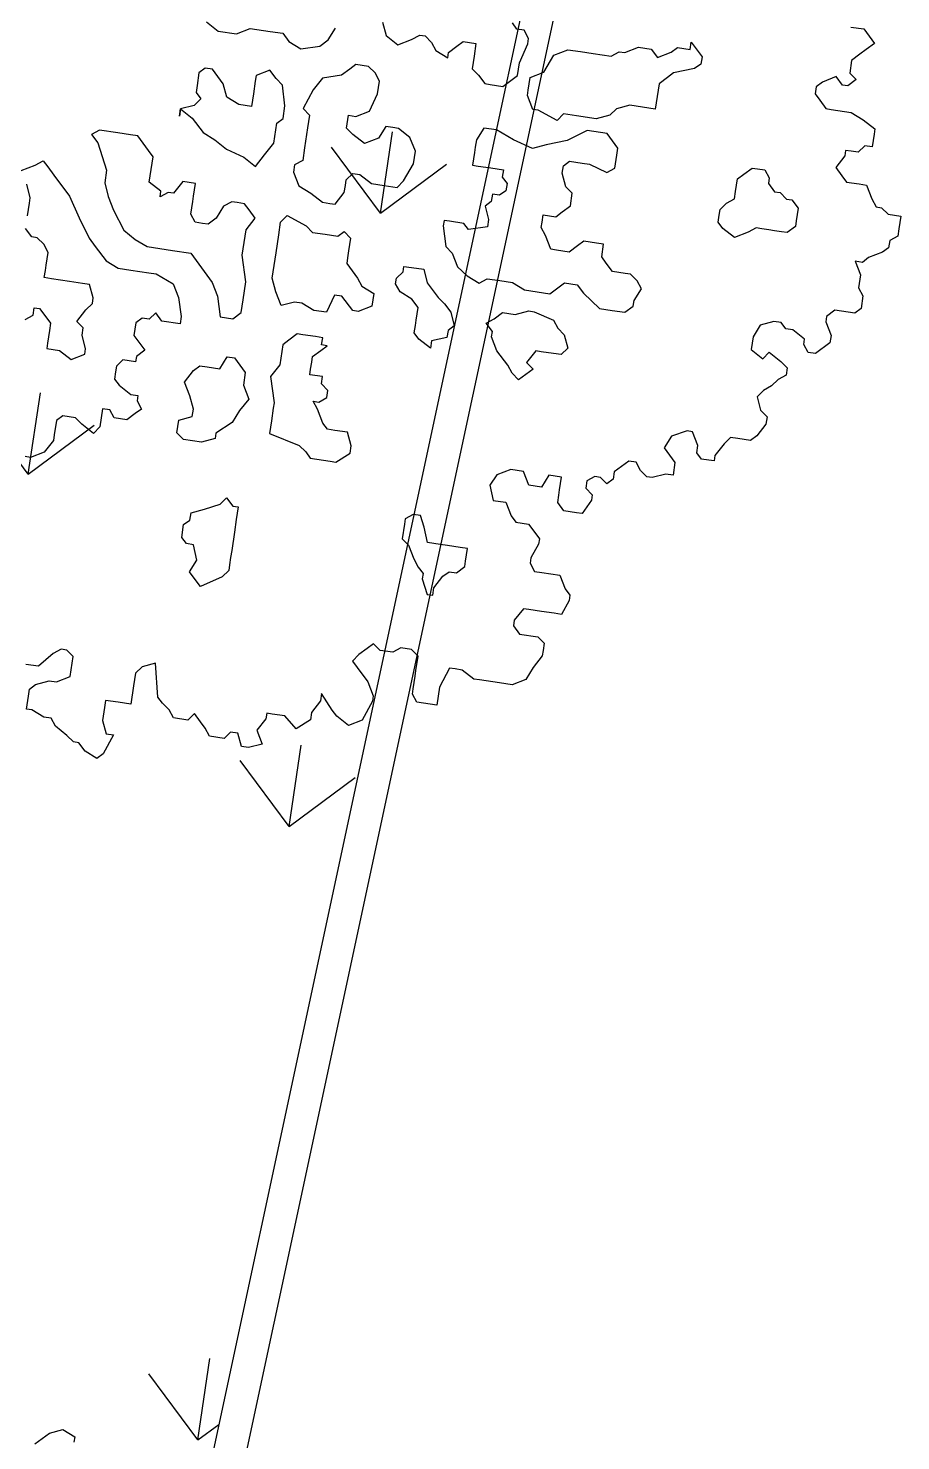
# Model space of a CAD drawing. Header units: millimetres. Extents: x 338 to 506, y 179 to 335.
# Drawn here: x 350.87 to 354.91, y 233.98 to 240.52 of the extents above; entities that cross this region are included whole.
import ezdxf

# ---------------------------------------------------------------- set-up
doc = ezdxf.new("R2010")
doc.units = ezdxf.units.MM
for name, color, linetype in [('ANDEN', 251, 'Continuous'), ('ARBOL-TOP', 3, 'Continuous'), ('MUROS', 32, 'Continuous')]:
    doc.layers.add(name, color=color, linetype=linetype)

# ---------------------------------------------------------------- blocks, each defined once
blk = doc.blocks.new('*X894')
at = {"color": 0}
for p, q in [((49.8844, 142.7845), (50.1538, 143.0539)), ((49.8844, 142.7845), (50.1538, 142.5151)), ((49.8844, 142.7845), (50.2654, 142.7845)), ((45.5739, 141.3476), (45.8433, 141.617)), ((48.4476, 141.3476), (48.717, 141.617)), ((51.3213, 141.3476), (51.5907, 141.617)), ((45.5739, 141.3476), (45.659, 141.2625)), ((45.5739, 141.3476), (45.9549, 141.3476)), ((48.4476, 141.3476), (48.717, 141.0782)), ((48.4476, 141.3476), (48.8286, 141.3476)), ((51.3213, 141.3476), (51.5907, 141.0782)), ((51.3213, 141.3476), (51.7023, 141.3476))]:
    blk.add_line(p, q, dxfattribs=at)
blk = doc.blocks.new('ARBOLITO')
at = {"linetype": 'ByBlock'}
for points in [[(462.7346, 69.747), (462.7491, 69.7615), (462.7637, 69.7678), (462.7782, 69.7615), (462.7782, 69.7553)], [(463.3039, 69.1589), (463.3185, 69.1589), (463.333, 69.1444), (463.3247, 69.1361), (463.3185, 69.1298), (463.3102, 69.1215), (463.3102, 69.107), (463.3185, 69.1008), (463.3102, 69.0924), (463.3039, 69.0924), (463.2956, 69.1008), (463.2811, 69.0924), (463.2749, 69.0862), (463.2749, 69.0779), (463.2811, 69.0717), (463.2894, 69.0633), (463.2956, 69.0633), (463.3185, 69.0633), (463.333, 69.0571), (463.3476, 69.0488), (463.3476, 69.0426), (463.3476, 69.028), (463.3393, 69.028), (463.333, 69.0197), (463.3247, 69.0197), (463.3185, 69.0197), (463.3185, 69.0135), (463.3102, 68.9989), (463.3185, 68.9906), (463.3247, 68.9844), (463.3393, 68.9844), (463.3476, 68.9844), (463.3559, 68.9698), (463.3621, 68.9615), (463.3684, 68.9615), (463.3767, 68.9553), (463.3912, 68.9553), (463.3912, 68.9408), (463.3912, 68.9324), (463.3829, 68.9262), (463.3829, 68.9179), (463.3767, 68.9117), (463.3621, 68.9034), (463.3559, 68.8971), (463.3476, 68.8971), (463.3559, 68.8826), (463.3559, 68.868), (463.3621, 68.8597), (463.3621, 68.8452), (463.3559, 68.8389), (463.333, 68.8389), (463.3247, 68.8306), (463.3247, 68.8244), (463.333, 68.8098), (463.333, 68.8015), (463.3185, 68.787), (463.3102, 68.787), (463.3039, 68.7953), (463.3039, 68.8015), (463.2894, 68.8098), (463.2811, 68.8098), (463.2749, 68.8161), (463.2665, 68.8161), (463.252, 68.8098), (463.2458, 68.7953), (463.2458, 68.7808), (463.2603, 68.7724), (463.2665, 68.7808), (463.2811, 68.7724), (463.2894, 68.7662), (463.2894, 68.7579), (463.2811, 68.7517), (463.2749, 68.7434), (463.2665, 68.7371), (463.2603, 68.7288), (463.2665, 68.7143), (463.2749, 68.708), (463.2749, 68.6997), (463.2665, 68.6852), (463.2603, 68.6789), (463.2458, 68.6789), (463.2375, 68.6789), (463.2312, 68.6706), (463.2229, 68.6561), (463.2229, 68.6498), (463.2167, 68.6498), (463.2084, 68.6498), (463.2021, 68.6561), (463.2021, 68.6644), (463.1938, 68.6789), (463.1876, 68.6789), (463.171, 68.6706), (463.1647, 68.6561), (463.1793, 68.6415), (463.1793, 68.627), (463.171, 68.627), (463.1564, 68.6208), (463.1502, 68.6208), (463.1419, 68.627), (463.1356, 68.6353), (463.1273, 68.6353), (463.1128, 68.6208), (463.1128, 68.6124), (463.1065, 68.6062), (463.0982, 68.6124), (463.092, 68.6124), (463.0837, 68.6062), (463.0837, 68.5979), (463.092, 68.5917), (463.092, 68.5854), (463.0837, 68.5688), (463.0775, 68.5688), (463.0629, 68.5688), (463.0546, 68.5771), (463.0546, 68.5854), (463.0546, 68.5917), (463.0546, 68.6062), (463.0401, 68.6062), (463.0338, 68.5917), (463.0193, 68.5917), (463.011, 68.6062), (462.9964, 68.6062), (462.9819, 68.5979), (462.9756, 68.5854), (462.9819, 68.5688), (462.9902, 68.5688), (462.9964, 68.5688), (463.0047, 68.5543), (463.011, 68.548), (463.0255, 68.548), (463.0338, 68.5397), (463.0401, 68.5335), (463.0401, 68.5273), (463.0338, 68.5106), (463.0338, 68.5044), (463.0401, 68.4961), (463.0484, 68.4961), (463.0691, 68.4961), (463.0775, 68.4815), (463.0837, 68.4753), (463.0837, 68.4691), (463.0775, 68.4524), (463.0691, 68.4524), (463.0546, 68.4524), (463.0401, 68.4524), (463.0338, 68.4524), (463.0255, 68.4379), (463.0255, 68.4317), (463.0338, 68.4234), (463.0546, 68.4234), (463.0629, 68.4171), (463.0629, 68.4088), (463.0629, 68.4026), (463.0546, 68.388), (463.0484, 68.3735), (463.0338, 68.3652), (463.0193, 68.3652), (462.9964, 68.3652), (462.9902, 68.3652), (462.9756, 68.3735), (462.9673, 68.3735), (462.9611, 68.3735), (462.9528, 68.3506), (462.9528, 68.3299), (462.9299, 68.3299), (462.9237, 68.3382), (462.9237, 68.3444), (462.9237, 68.3589), (462.9237, 68.3652), (462.9237, 68.3818), (462.9154, 68.388), (462.9029, 68.388), (462.8946, 68.3818), (462.8801, 68.3818), (462.8717, 68.388), (462.8655, 68.3818), (462.8572, 68.3735), (462.851, 68.3652), (462.8572, 68.3589), (462.8717, 68.3444), (462.8801, 68.3299), (462.8801, 68.3236), (462.8717, 68.3008), (462.8572, 68.2925), (462.8427, 68.3008), (462.8364, 68.307), (462.8219, 68.3236), (462.8219, 68.3153), (462.8136, 68.3008), (462.8136, 68.2925), (462.799, 68.28), (462.7845, 68.2925), (462.7699, 68.2925), (462.7637, 68.2925), (462.7637, 68.2862), (462.7554, 68.2717), (462.7637, 68.2571), (462.7491, 68.2509), (462.7408, 68.2509), (462.7346, 68.2654), (462.7263, 68.2654), (462.7201, 68.2571), (462.7034, 68.2571), (462.6972, 68.2654), (462.691, 68.2717), (462.6827, 68.28), (462.6764, 68.2717), (462.6598, 68.2717), (462.6536, 68.28), (462.6453, 68.2862), (462.639, 68.2925), (462.6307, 68.3299), (462.6162, 68.3236), (462.6099, 68.3153), (462.6099, 68.3008), (462.6099, 68.28), (462.5954, 68.28), (462.5808, 68.28), (462.5808, 68.2717), (462.5808, 68.2571), (462.5871, 68.2426), (462.5954, 68.2426), (462.5871, 68.2197), (462.5808, 68.2135), (462.5663, 68.2197), (462.558, 68.228), (462.5517, 68.228), (462.5434, 68.2343), (462.5289, 68.2426), (462.5227, 68.2509), (462.5143, 68.2509), (462.4998, 68.2571), (462.4936, 68.2571), (462.4936, 68.2717), (462.4936, 68.28), (462.4998, 68.2862), (462.5143, 68.2925), (462.5227, 68.2925), (462.5372, 68.3008), (462.5372, 68.3236), (462.5289, 68.3299), (462.5227, 68.3299), (462.5143, 68.3236), (462.4998, 68.307), (462.4853, 68.307)], [(462.7346, 69.747), (462.7491, 69.7615), (462.7637, 69.7678), (462.7782, 69.7615), (462.7782, 69.7553)], [(463.3039, 69.1589), (463.3185, 69.1589), (463.333, 69.1444), (463.3247, 69.1361), (463.3185, 69.1298), (463.3102, 69.1215), (463.3102, 69.107), (463.3185, 69.1008), (463.3102, 69.0924), (463.3039, 69.0924), (463.2956, 69.1008), (463.2811, 69.0924), (463.2749, 69.0862), (463.2749, 69.0779), (463.2811, 69.0717), (463.2894, 69.0633), (463.2956, 69.0633), (463.3185, 69.0633), (463.333, 69.0571), (463.3476, 69.0488), (463.3476, 69.0426), (463.3476, 69.028), (463.3393, 69.028), (463.333, 69.0197), (463.3247, 69.0197), (463.3185, 69.0197), (463.3185, 69.0135), (463.3102, 68.9989), (463.3185, 68.9906), (463.3247, 68.9844), (463.3393, 68.9844), (463.3476, 68.9844), (463.3559, 68.9698), (463.3621, 68.9615), (463.3684, 68.9615), (463.3767, 68.9553), (463.3912, 68.9553), (463.3912, 68.9408), (463.3912, 68.9324), (463.3829, 68.9262), (463.3829, 68.9179), (463.3767, 68.9117), (463.3621, 68.9034), (463.3559, 68.8971), (463.3476, 68.8971), (463.3559, 68.8826), (463.3559, 68.868), (463.3621, 68.8597), (463.3621, 68.8452), (463.3559, 68.8389), (463.333, 68.8389), (463.3247, 68.8306), (463.3247, 68.8244), (463.333, 68.8098), (463.333, 68.8015), (463.3185, 68.787), (463.3102, 68.787), (463.3039, 68.7953), (463.3039, 68.8015), (463.2894, 68.8098), (463.2811, 68.8098), (463.2749, 68.8161), (463.2665, 68.8161), (463.252, 68.8098), (463.2458, 68.7953), (463.2458, 68.7808), (463.2603, 68.7724), (463.2665, 68.7808), (463.2811, 68.7724), (463.2894, 68.7662), (463.2894, 68.7579), (463.2811, 68.7517), (463.2749, 68.7434), (463.2665, 68.7371), (463.2603, 68.7288), (463.2665, 68.7143), (463.2749, 68.708), (463.2749, 68.6997), (463.2665, 68.6852), (463.2603, 68.6789), (463.2458, 68.6789), (463.2375, 68.6789), (463.2312, 68.6706), (463.2229, 68.6561), (463.2229, 68.6498), (463.2167, 68.6498), (463.2084, 68.6498), (463.2021, 68.6561), (463.2021, 68.6644), (463.1938, 68.6789), (463.1876, 68.6789), (463.171, 68.6706), (463.1647, 68.6561), (463.1793, 68.6415), (463.1793, 68.627), (463.171, 68.627), (463.1564, 68.6208), (463.1502, 68.6208), (463.1419, 68.627), (463.1356, 68.6353), (463.1273, 68.6353), (463.1128, 68.6208), (463.1128, 68.6124), (463.1065, 68.6062), (463.0982, 68.6124), (463.092, 68.6124), (463.0837, 68.6062), (463.0837, 68.5979), (463.092, 68.5917), (463.092, 68.5854), (463.0837, 68.5688), (463.0775, 68.5688), (463.0629, 68.5688), (463.0546, 68.5771), (463.0546, 68.5854), (463.0546, 68.5917), (463.0546, 68.6062), (463.0401, 68.6062), (463.0338, 68.5917), (463.0193, 68.5917), (463.011, 68.6062), (462.9964, 68.6062), (462.9819, 68.5979), (462.9756, 68.5854), (462.9819, 68.5688), (462.9902, 68.5688), (462.9964, 68.5688), (463.0047, 68.5543), (463.011, 68.548), (463.0255, 68.548), (463.0338, 68.5397), (463.0401, 68.5335), (463.0401, 68.5273), (463.0338, 68.5106), (463.0338, 68.5044), (463.0401, 68.4961), (463.0484, 68.4961), (463.0691, 68.4961), (463.0775, 68.4815), (463.0837, 68.4753), (463.0837, 68.4691), (463.0775, 68.4524), (463.0691, 68.4524), (463.0546, 68.4524), (463.0401, 68.4524), (463.0338, 68.4524), (463.0255, 68.4379), (463.0255, 68.4317), (463.0338, 68.4234), (463.0546, 68.4234), (463.0629, 68.4171), (463.0629, 68.4088), (463.0629, 68.4026), (463.0546, 68.388), (463.0484, 68.3735), (463.0338, 68.3652), (463.0193, 68.3652), (462.9964, 68.3652), (462.9902, 68.3652), (462.9756, 68.3735), (462.9673, 68.3735), (462.9611, 68.3735), (462.9528, 68.3506), (462.9528, 68.3299), (462.9299, 68.3299), (462.9237, 68.3382), (462.9237, 68.3444), (462.9237, 68.3589), (462.9237, 68.3652), (462.9237, 68.3818), (462.9154, 68.388), (462.9029, 68.388), (462.8946, 68.3818), (462.8801, 68.3818), (462.8717, 68.388), (462.8655, 68.3818), (462.8572, 68.3735), (462.851, 68.3652), (462.8572, 68.3589), (462.8717, 68.3444), (462.8801, 68.3299), (462.8801, 68.3236), (462.8717, 68.3008), (462.8572, 68.2925), (462.8427, 68.3008), (462.8364, 68.307), (462.8219, 68.3236), (462.8219, 68.3153), (462.8136, 68.3008), (462.8136, 68.2925), (462.799, 68.28), (462.7845, 68.2925), (462.7699, 68.2925), (462.7637, 68.2925), (462.7637, 68.2862), (462.7554, 68.2717), (462.7637, 68.2571), (462.7491, 68.2509), (462.7408, 68.2509), (462.7346, 68.2654), (462.7263, 68.2654), (462.7201, 68.2571), (462.7034, 68.2571), (462.6972, 68.2654), (462.691, 68.2717), (462.6827, 68.28), (462.6764, 68.2717), (462.6598, 68.2717), (462.6536, 68.28), (462.6453, 68.2862), (462.639, 68.2925), (462.6307, 68.3299), (462.6162, 68.3236), (462.6099, 68.3153), (462.6099, 68.3008), (462.6099, 68.28), (462.5954, 68.28), (462.5808, 68.28), (462.5808, 68.2717), (462.5808, 68.2571), (462.5871, 68.2426), (462.5954, 68.2426), (462.5871, 68.2197), (462.5808, 68.2135), (462.5663, 68.2197), (462.558, 68.228), (462.5517, 68.228), (462.5434, 68.2343), (462.5289, 68.2426), (462.5227, 68.2509), (462.5143, 68.2509), (462.4998, 68.2571), (462.4936, 68.2571), (462.4936, 68.2717), (462.4936, 68.28), (462.4998, 68.2862), (462.5143, 68.2925), (462.5227, 68.2925), (462.5372, 68.3008), (462.5372, 68.3236), (462.5289, 68.3299), (462.5227, 68.3299), (462.5143, 68.3236), (462.4998, 68.307), (462.4853, 68.307)], [(462.5808, 69.0571), (462.5954, 69.0488), (462.6162, 69.0488), (462.6307, 69.0571), (462.6536, 69.0571), (462.6681, 69.0571), (462.6764, 69.0488), (462.691, 69.0426), (462.7117, 69.0488), (462.7201, 69.0571), (462.7263, 69.0717)], [(462.7782, 69.0862), (462.7845, 69.0717), (462.799, 69.0633), (462.8136, 69.0717), (462.8219, 69.0779), (462.8281, 69.0779), (462.8364, 69.0717), (462.8427, 69.0633), (462.8572, 69.0571), (462.8572, 69.0633), (462.8655, 69.0717), (462.8717, 69.0779), (462.8863, 69.0779), (462.8863, 69.0633), (462.8863, 69.0488), (462.8946, 69.0426), (462.9029, 69.0343), (462.9091, 69.0343), (462.9237, 69.0343), (462.9382, 69.0488), (462.9382, 69.0633), (462.9445, 69.0862), (462.9445, 69.0924), (462.9382, 69.1008), (462.9299, 69.1008), (462.9237, 69.107)], [(462.5808, 69.0571), (462.5954, 69.0488), (462.6162, 69.0488), (462.6307, 69.0571), (462.6536, 69.0571), (462.6681, 69.0571), (462.6764, 69.0488), (462.691, 69.0426), (462.7117, 69.0488), (462.7201, 69.0571), (462.7263, 69.0717)], [(462.7782, 69.0862), (462.7845, 69.0717), (462.799, 69.0633), (462.8136, 69.0717), (462.8219, 69.0779), (462.8281, 69.0779), (462.8364, 69.0717), (462.8427, 69.0633), (462.8572, 69.0571), (462.8572, 69.0633), (462.8655, 69.0717), (462.8717, 69.0779), (462.8863, 69.0779), (462.8863, 69.0633), (462.8863, 69.0488), (462.8946, 69.0426), (462.9029, 69.0343), (462.9091, 69.0343), (462.9237, 69.0343), (462.9382, 69.0488), (462.9382, 69.0633), (462.9445, 69.0862), (462.9445, 69.0924), (462.9382, 69.1008), (462.9299, 69.1008), (462.9237, 69.107)], [(462.9611, 69.0135), (462.9528, 69.028), (462.9528, 69.0343), (462.9528, 69.0488), (462.9673, 69.0571), (462.9756, 69.0779), (462.9902, 69.0862), (463.0047, 69.0862), (463.0193, 69.0862), (463.0401, 69.0862), (463.0484, 69.0924), (463.0546, 69.0924), (463.0691, 69.1008), (463.0837, 69.1008), (463.092, 69.0924), (463.1065, 69.1008), (463.1128, 69.107), (463.1273, 69.107), (463.1273, 69.1153), (463.1419, 69.1008), (463.1419, 69.0924), (463.1356, 69.0862), (463.1128, 69.0779), (463.1065, 69.0717), (463.0982, 69.0633), (463.0982, 69.0488), (463.0982, 69.0343), (463.0837, 69.0343), (463.0691, 69.0343), (463.0546, 69.028), (463.0484, 69.0197), (463.0338, 69.0135), (463.011, 69.0135), (462.9964, 69.0135), (462.9902, 69.0052), (462.9673, 69.0135), (462.9611, 69.0135), (462.9611, 69.0135)], [(462.9611, 69.0135), (462.9528, 69.028), (462.9528, 69.0343), (462.9528, 69.0488), (462.9673, 69.0571), (462.9756, 69.0779), (462.9902, 69.0862), (463.0047, 69.0862), (463.0193, 69.0862), (463.0401, 69.0862), (463.0484, 69.0924), (463.0546, 69.0924), (463.0691, 69.1008), (463.0837, 69.1008), (463.092, 69.0924), (463.1065, 69.1008), (463.1128, 69.107), (463.1273, 69.107), (463.1273, 69.1153), (463.1419, 69.1008), (463.1419, 69.0924), (463.1356, 69.0862), (463.1128, 69.0779), (463.1065, 69.0717), (463.0982, 69.0633), (463.0982, 69.0488), (463.0982, 69.0343), (463.0837, 69.0343), (463.0691, 69.0343), (463.0546, 69.028), (463.0484, 69.0197), (463.0338, 69.0135), (463.011, 69.0135), (462.9964, 69.0135), (462.9902, 69.0052), (462.9673, 69.0135), (462.9611, 69.0135)], [(462.7034, 68.9034), (462.7117, 68.8888), (462.7263, 68.8826), (462.7408, 68.8743), (462.7491, 68.8743), (462.7554, 68.8743), (462.7637, 68.8888), (462.7637, 68.8971), (462.7637, 68.9034), (462.7699, 68.9117), (462.7782, 68.9117), (462.7928, 68.9034), (462.8073, 68.9034), (462.8219, 68.9034), (462.8281, 68.9117), (462.8364, 68.9324), (462.8364, 68.947), (462.8281, 68.9615), (462.8136, 68.9698), (462.8073, 68.9698), (462.799, 68.9698), (462.7928, 68.9553), (462.7782, 68.947), (462.7637, 68.9553), (462.7554, 68.9615), (462.7554, 68.9761), (462.7637, 68.9761), (462.7782, 68.9844), (462.7845, 69.0052), (462.7845, 69.0197), (462.7782, 69.028), (462.7699, 69.0343), (462.7554, 69.0343), (462.7491, 69.028), (462.7408, 69.0197), (462.7201, 69.0135), (462.7117, 68.9989), (462.7034, 68.9761), (462.7117, 68.9698), (462.7117, 68.9553), (462.7117, 68.9324), (462.7117, 68.9179), (462.7034, 68.9117), (462.7034, 68.9034), (462.7034, 68.9034)], [(462.7034, 68.9034), (462.7117, 68.8888), (462.7263, 68.8826), (462.7408, 68.8743), (462.7491, 68.8743), (462.7554, 68.8743), (462.7637, 68.8888), (462.7637, 68.8971), (462.7637, 68.9034), (462.7699, 68.9117), (462.7782, 68.9117), (462.7928, 68.9034), (462.8073, 68.9034), (462.8219, 68.9034), (462.8281, 68.9117), (462.8364, 68.9324), (462.8364, 68.947), (462.8281, 68.9615), (462.8136, 68.9698), (462.8073, 68.9698), (462.799, 68.9698), (462.7928, 68.9553), (462.7782, 68.947), (462.7637, 68.9553), (462.7554, 68.9615), (462.7554, 68.9761), (462.7637, 68.9761), (462.7782, 68.9844), (462.7845, 69.0052), (462.7845, 69.0197), (462.7782, 69.028), (462.7699, 69.0343), (462.7554, 69.0343), (462.7491, 69.028), (462.7408, 69.0197), (462.7201, 69.0135), (462.7117, 68.9989), (462.7034, 68.9761), (462.7117, 68.9698), (462.7117, 68.9553), (462.7117, 68.9324), (462.7117, 68.9179), (462.7034, 68.9117), (462.7034, 68.9034)], [(462.5663, 68.9553), (462.5808, 68.947), (462.5954, 68.9324), (462.6099, 68.9262), (462.6245, 68.9179), (462.6453, 68.9117), (462.6598, 68.9034), (462.6681, 68.9179), (462.6764, 68.9324), (462.6764, 68.9553), (462.6827, 68.9615), (462.6827, 68.9761), (462.6764, 68.9989), (462.6681, 69.0052), (462.6598, 69.0135), (462.6453, 69.0052), (462.6453, 68.9989), (462.6453, 68.9844), (462.6453, 68.9698), (462.6307, 68.9698), (462.6162, 68.9761), (462.6099, 68.9906), (462.5954, 69.0052), (462.5871, 69.0052), (462.5808, 68.9989), (462.5808, 68.9844), (462.5808, 68.9761), (462.5871, 68.9698), (462.5808, 68.9615), (462.5663, 68.9553), (462.5663, 68.947), (462.5663, 68.9553), (462.5663, 68.9553)], [(462.5663, 68.9553), (462.5808, 68.947), (462.5954, 68.9324), (462.6099, 68.9262), (462.6245, 68.9179), (462.6453, 68.9117), (462.6598, 68.9034), (462.6681, 68.9179), (462.6764, 68.9324), (462.6764, 68.9553), (462.6827, 68.9615), (462.6827, 68.9761), (462.6764, 68.9989), (462.6681, 69.0052), (462.6598, 69.0135), (462.6453, 69.0052), (462.6453, 68.9989), (462.6453, 68.9844), (462.6453, 68.9698), (462.6307, 68.9698), (462.6162, 68.9761), (462.6099, 68.9906), (462.5954, 69.0052), (462.5871, 69.0052), (462.5808, 68.9989), (462.5808, 68.9844), (462.5808, 68.9761), (462.5871, 68.9698), (462.5808, 68.9615), (462.5663, 68.9553), (462.5663, 68.947), (462.5663, 68.9553)], [(462.9091, 68.868), (462.9029, 68.8743), (462.8863, 68.8743), (462.8801, 68.8743), (462.8801, 68.868), (462.8863, 68.8452), (462.8946, 68.8389), (462.9029, 68.8244), (462.9154, 68.8161), (462.9299, 68.8098), (462.9382, 68.8161), (462.9528, 68.8161), (462.9673, 68.8161), (462.9819, 68.8098), (462.9964, 68.8098), (463.011, 68.8098), (463.0255, 68.8244), (463.0401, 68.8244), (463.0484, 68.8161), (463.0691, 68.8015), (463.0837, 68.8015), (463.0982, 68.8015), (463.1065, 68.8098), (463.1065, 68.8161), (463.1128, 68.8306), (463.1065, 68.8389), (463.0982, 68.8452), (463.092, 68.8452), (463.0775, 68.8452), (463.0691, 68.8535), (463.0629, 68.8597), (463.0629, 68.8743), (463.0546, 68.8743), (463.0401, 68.8743), (463.0338, 68.868), (463.0255, 68.8597), (463.011, 68.8597), (463.0047, 68.8597), (462.9964, 68.8743), (462.9902, 68.8826), (462.9902, 68.8888), (462.9902, 68.8971), (463.0047, 68.8971), (463.011, 68.9034), (463.0193, 68.9117), (463.0193, 68.9262), (463.011, 68.9324), (463.0047, 68.947), (463.0047, 68.9553), (463.011, 68.9615), (463.0255, 68.9615), (463.0338, 68.9615), (463.0546, 68.9553), (463.0629, 68.9615), (463.0629, 68.9761), (463.0629, 68.9844), (463.0484, 68.9989), (463.0255, 68.9989), (463.0047, 68.9844), (462.9819, 68.9761), (462.9673, 68.9698), (462.9445, 68.9761), (462.9237, 68.9844), (462.9091, 68.9844), (462.9029, 68.9698), (462.9029, 68.9615), (462.9029, 68.9553), (462.9029, 68.9408), (462.9091, 68.9408), (462.9237, 68.9408), (462.9382, 68.9408), (462.9382, 68.9324), (462.9445, 68.9262), (462.9445, 68.9179), (462.9382, 68.9117), (462.9299, 68.9117), (462.9299, 68.9034), (462.9237, 68.8971), (462.9299, 68.8826), (462.9299, 68.8743), (462.9091, 68.868), (462.9091, 68.868)], [(462.9091, 68.868), (462.9029, 68.8743), (462.8863, 68.8743), (462.8801, 68.8743), (462.8801, 68.868), (462.8863, 68.8452), (462.8946, 68.8389), (462.9029, 68.8244), (462.9154, 68.8161), (462.9299, 68.8098), (462.9382, 68.8161), (462.9528, 68.8161), (462.9673, 68.8161), (462.9819, 68.8098), (462.9964, 68.8098), (463.011, 68.8098), (463.0255, 68.8244), (463.0401, 68.8244), (463.0484, 68.8161), (463.0691, 68.8015), (463.0837, 68.8015), (463.0982, 68.8015), (463.1065, 68.8098), (463.1065, 68.8161), (463.1128, 68.8306), (463.1065, 68.8389), (463.0982, 68.8452), (463.092, 68.8452), (463.0775, 68.8452), (463.0691, 68.8535), (463.0629, 68.8597), (463.0629, 68.8743), (463.0546, 68.8743), (463.0401, 68.8743), (463.0338, 68.868), (463.0255, 68.8597), (463.011, 68.8597), (463.0047, 68.8597), (462.9964, 68.8743), (462.9902, 68.8826), (462.9902, 68.8888), (462.9902, 68.8971), (463.0047, 68.8971), (463.011, 68.9034), (463.0193, 68.9117), (463.0193, 68.9262), (463.011, 68.9324), (463.0047, 68.947), (463.0047, 68.9553), (463.011, 68.9615), (463.0255, 68.9615), (463.0338, 68.9615), (463.0546, 68.9553), (463.0629, 68.9615), (463.0629, 68.9761), (463.0629, 68.9844), (463.0484, 68.9989), (463.0255, 68.9989), (463.0047, 68.9844), (462.9819, 68.9761), (462.9673, 68.9698), (462.9445, 68.9761), (462.9237, 68.9844), (462.9091, 68.9844), (462.9029, 68.9698), (462.9029, 68.9615), (462.9029, 68.9553), (462.9029, 68.9408), (462.9091, 68.9408), (462.9237, 68.9408), (462.9382, 68.9408), (462.9382, 68.9324), (462.9445, 68.9262), (462.9445, 68.9179), (462.9382, 68.9117), (462.9299, 68.9117), (462.9299, 68.9034), (462.9237, 68.8971), (462.9299, 68.8826), (462.9299, 68.8743), (462.9091, 68.868)], [(463.2375, 68.9179), (463.2312, 68.9179), (463.2229, 68.9117), (463.2084, 68.9034), (463.1938, 68.9117), (463.1876, 68.9179), (463.1876, 68.9262), (463.1876, 68.9324), (463.1938, 68.9408), (463.2021, 68.947), (463.2021, 68.9553), (463.2021, 68.9698), (463.2084, 68.9761), (463.2167, 68.9844), (463.2229, 68.9844), (463.2312, 68.9844), (463.2375, 68.9761), (463.2375, 68.9698), (463.2458, 68.9615), (463.252, 68.9615), (463.2603, 68.9553), (463.2665, 68.9553), (463.2749, 68.947), (463.2749, 68.9324), (463.2749, 68.9262), (463.2665, 68.9179), (463.2603, 68.9179), (463.252, 68.9179), (463.2458, 68.9179), (463.2375, 68.9179), (463.2375, 68.9179)], [(463.2375, 68.9179), (463.2312, 68.9179), (463.2229, 68.9117), (463.2084, 68.9034), (463.1938, 68.9117), (463.1876, 68.9179), (463.1876, 68.9262), (463.1876, 68.9324), (463.1938, 68.9408), (463.2021, 68.947), (463.2021, 68.9553), (463.2021, 68.9698), (463.2084, 68.9761), (463.2167, 68.9844), (463.2229, 68.9844), (463.2312, 68.9844), (463.2375, 68.9761), (463.2375, 68.9698), (463.2458, 68.9615), (463.252, 68.9615), (463.2603, 68.9553), (463.2665, 68.9553), (463.2749, 68.947), (463.2749, 68.9324), (463.2749, 68.9262), (463.2665, 68.9179), (463.2603, 68.9179), (463.252, 68.9179), (463.2458, 68.9179), (463.2375, 68.9179)], [(462.4707, 68.9117), (462.479, 68.9034), (462.4936, 68.8743), (462.4936, 68.8597), (462.4998, 68.8452), (462.5081, 68.8306), (462.5227, 68.8098), (462.5372, 68.8015), (462.5517, 68.7953), (462.5808, 68.7953), (462.6016, 68.7953), (462.6162, 68.7808), (462.6307, 68.7662), (462.639, 68.7517), (462.6453, 68.7288), (462.6598, 68.7288), (462.6681, 68.7371), (462.6681, 68.7517), (462.6681, 68.7724), (462.6598, 68.8015), (462.6598, 68.8161), (462.6598, 68.8306), (462.6681, 68.8452), (462.6598, 68.8535), (462.6536, 68.8597), (462.6453, 68.8597), (462.639, 68.8597), (462.6307, 68.8535), (462.6245, 68.8389), (462.6162, 68.8306), (462.6099, 68.8306), (462.6016, 68.8306), (462.5954, 68.8389), (462.5954, 68.8535), (462.5954, 68.8597), (462.5954, 68.8743), (462.5808, 68.8743), (462.5725, 68.8597), (462.5663, 68.8597), (462.558, 68.8535), (462.558, 68.8597), (462.5434, 68.868), (462.5434, 68.8826), (462.5434, 68.8971), (462.5372, 68.9034), (462.5227, 68.9179), (462.5143, 68.9179), (462.4998, 68.9179), (462.479, 68.9179), (462.4707, 68.9117), (462.4707, 68.9117)], [(462.4707, 68.9117), (462.479, 68.9034), (462.4936, 68.8743), (462.4936, 68.8597), (462.4998, 68.8452), (462.5081, 68.8306), (462.5227, 68.8098), (462.5372, 68.8015), (462.5517, 68.7953), (462.5808, 68.7953), (462.6016, 68.7953), (462.6162, 68.7808), (462.6307, 68.7662), (462.639, 68.7517), (462.6453, 68.7288), (462.6598, 68.7288), (462.6681, 68.7371), (462.6681, 68.7517), (462.6681, 68.7724), (462.6598, 68.8015), (462.6598, 68.8161), (462.6598, 68.8306), (462.6681, 68.8452), (462.6598, 68.8535), (462.6536, 68.8597), (462.6453, 68.8597), (462.639, 68.8597), (462.6307, 68.8535), (462.6245, 68.8389), (462.6162, 68.8306), (462.6099, 68.8306), (462.6016, 68.8306), (462.5954, 68.8389), (462.5954, 68.8535), (462.5954, 68.8597), (462.5954, 68.8743), (462.5808, 68.8743), (462.5725, 68.8597), (462.5663, 68.8597), (462.558, 68.8535), (462.558, 68.8597), (462.5434, 68.868), (462.5434, 68.8826), (462.5434, 68.8971), (462.5372, 68.9034), (462.5227, 68.9179), (462.5143, 68.9179), (462.4998, 68.9179), (462.479, 68.9179), (462.4707, 68.9117)], [(462.4271, 68.6935), (462.4354, 68.6997), (462.4354, 68.708), (462.4416, 68.708), (462.4499, 68.6997), (462.4562, 68.6935), (462.4562, 68.6852), (462.4562, 68.6706), (462.4562, 68.6644), (462.4707, 68.6644), (462.4853, 68.6561), (462.4998, 68.6644), (462.4998, 68.6706), (462.4936, 68.6852), (462.4936, 68.6935), (462.4853, 68.6997), (462.4936, 68.7143), (462.4998, 68.7226), (462.4998, 68.7288), (462.4936, 68.7434), (462.4853, 68.7434), (462.4707, 68.7434), (462.4499, 68.7434), (462.4416, 68.7434), (462.4416, 68.7517), (462.4416, 68.7579), (462.4416, 68.7724), (462.4354, 68.7808), (462.4271, 68.787), (462.4208, 68.787), (462.4125, 68.7953)], [(462.4125, 68.8098), (462.4125, 68.8244), (462.4125, 68.8306), (462.4063, 68.8452)], [(462.398, 68.8597), (462.4125, 68.868), (462.4208, 68.8743), (462.4271, 68.868), (462.4354, 68.8597), (462.4562, 68.8389), (462.4707, 68.8161), (462.4853, 68.7953), (462.4936, 68.787), (462.5081, 68.7724), (462.5227, 68.7662), (462.5372, 68.7662), (462.558, 68.7662), (462.5663, 68.7662), (462.5871, 68.7579), (462.5954, 68.7434), (462.6016, 68.7226), (462.6016, 68.7143), (462.5808, 68.7143), (462.5725, 68.7226), (462.5663, 68.7143), (462.558, 68.7143), (462.5517, 68.708), (462.5517, 68.6935), (462.5663, 68.6789), (462.558, 68.6706), (462.558, 68.6644), (462.5434, 68.6644), (462.5372, 68.6561), (462.5372, 68.6498), (462.5372, 68.6415), (462.5434, 68.6353), (462.558, 68.627), (462.5663, 68.627), (462.5663, 68.6208), (462.5725, 68.6124), (462.5663, 68.6062), (462.558, 68.5979), (462.5434, 68.5979), (462.5372, 68.6062), (462.5289, 68.6062), (462.5289, 68.5854), (462.5227, 68.5771), (462.5081, 68.5854), (462.4998, 68.5917), (462.4853, 68.5917), (462.479, 68.5854), (462.479, 68.5688), (462.479, 68.5626), (462.4707, 68.548), (462.4562, 68.5397), (462.4499, 68.5397)], [(462.4271, 68.6935), (462.4354, 68.6997), (462.4354, 68.708), (462.4416, 68.708), (462.4499, 68.6997), (462.4562, 68.6935), (462.4562, 68.6852), (462.4562, 68.6706), (462.4562, 68.6644), (462.4707, 68.6644), (462.4853, 68.6561), (462.4998, 68.6644), (462.4998, 68.6706), (462.4936, 68.6852), (462.4936, 68.6935), (462.4853, 68.6997), (462.4936, 68.7143), (462.4998, 68.7226), (462.4998, 68.7288), (462.4936, 68.7434), (462.4853, 68.7434), (462.4707, 68.7434), (462.4499, 68.7434), (462.4416, 68.7434), (462.4416, 68.7517), (462.4416, 68.7579), (462.4416, 68.7724), (462.4354, 68.7808), (462.4271, 68.787), (462.4208, 68.787), (462.4125, 68.7953)], [(462.4125, 68.8098), (462.4125, 68.8244), (462.4125, 68.8306), (462.4063, 68.8452)], [(462.398, 68.8597), (462.4125, 68.868), (462.4208, 68.8743), (462.4271, 68.868), (462.4354, 68.8597), (462.4562, 68.8389), (462.4707, 68.8161), (462.4853, 68.7953), (462.4936, 68.787), (462.5081, 68.7724), (462.5227, 68.7662), (462.5372, 68.7662), (462.558, 68.7662), (462.5663, 68.7662), (462.5871, 68.7579), (462.5954, 68.7434), (462.6016, 68.7226), (462.6016, 68.7143), (462.5808, 68.7143), (462.5725, 68.7226), (462.5663, 68.7143), (462.558, 68.7143), (462.5517, 68.708), (462.5517, 68.6935), (462.5663, 68.6789), (462.558, 68.6706), (462.558, 68.6644), (462.5434, 68.6644), (462.5372, 68.6561), (462.5372, 68.6498), (462.5372, 68.6415), (462.5434, 68.6353), (462.558, 68.627), (462.5663, 68.627), (462.5663, 68.6208), (462.5725, 68.6124), (462.5663, 68.6062), (462.558, 68.5979), (462.5434, 68.5979), (462.5372, 68.6062), (462.5289, 68.6062), (462.5289, 68.5854), (462.5227, 68.5771), (462.5081, 68.5854), (462.4998, 68.5917), (462.4853, 68.5917), (462.479, 68.5854), (462.479, 68.5688), (462.479, 68.5626), (462.4707, 68.548), (462.4562, 68.5397), (462.4499, 68.5397)], [(462.7034, 68.7662), (462.6972, 68.7808), (462.6972, 68.7953), (462.6972, 68.8098), (462.6972, 68.8306), (462.6972, 68.8452), (462.7034, 68.8535), (462.7263, 68.8452), (462.7346, 68.8389), (462.7491, 68.8389), (462.7637, 68.8389), (462.7699, 68.8452), (462.7782, 68.8389), (462.7782, 68.8244), (462.7782, 68.8161), (462.7782, 68.8098), (462.7928, 68.7953), (462.799, 68.787), (462.8136, 68.7808), (462.8136, 68.7662), (462.799, 68.7579), (462.7928, 68.7579), (462.7782, 68.7724), (462.7699, 68.7724), (462.7637, 68.7517), (462.7491, 68.7517), (462.7346, 68.7579), (462.7263, 68.7579), (462.7117, 68.7517), (462.7034, 68.7662), (462.7034, 68.7662)], [(462.7034, 68.7662), (462.6972, 68.7808), (462.6972, 68.7953), (462.6972, 68.8098), (462.6972, 68.8306), (462.6972, 68.8452), (462.7034, 68.8535), (462.7263, 68.8452), (462.7346, 68.8389), (462.7491, 68.8389), (462.7637, 68.8389), (462.7699, 68.8452), (462.7782, 68.8389), (462.7782, 68.8244), (462.7782, 68.8161), (462.7782, 68.8098), (462.7928, 68.7953), (462.799, 68.787), (462.8136, 68.7808), (462.8136, 68.7662), (462.799, 68.7579), (462.7928, 68.7579), (462.7782, 68.7724), (462.7699, 68.7724), (462.7637, 68.7517), (462.7491, 68.7517), (462.7346, 68.7579), (462.7263, 68.7579), (462.7117, 68.7517), (462.7034, 68.7662)], [(462.8863, 68.7288), (462.8717, 68.7371), (462.8655, 68.7434), (462.8655, 68.7517), (462.8655, 68.7579), (462.8655, 68.7724), (462.8572, 68.7808), (462.8427, 68.787), (462.8364, 68.7953), (462.8364, 68.8015), (462.8427, 68.8098), (462.8427, 68.8161), (462.8572, 68.8161), (462.8655, 68.8161), (462.8717, 68.8015), (462.8863, 68.787), (462.8946, 68.7808), (462.9029, 68.7724), (462.9091, 68.7579), (462.9029, 68.7517), (462.9029, 68.7434), (462.8863, 68.7371), (462.8863, 68.7288), (462.8863, 68.7288)], [(462.8863, 68.7288), (462.8717, 68.7371), (462.8655, 68.7434), (462.8655, 68.7517), (462.8655, 68.7579), (462.8655, 68.7724), (462.8572, 68.7808), (462.8427, 68.787), (462.8364, 68.7953), (462.8364, 68.8015), (462.8427, 68.8098), (462.8427, 68.8161), (462.8572, 68.8161), (462.8655, 68.8161), (462.8717, 68.8015), (462.8863, 68.787), (462.8946, 68.7808), (462.9029, 68.7724), (462.9091, 68.7579), (462.9029, 68.7517), (462.9029, 68.7434), (462.8863, 68.7371), (462.8863, 68.7288)], [(462.9902, 68.708), (462.9819, 68.7143), (462.9756, 68.7226), (462.9611, 68.7371), (462.9528, 68.7517), (462.9528, 68.7579), (462.9445, 68.7662), (462.9528, 68.7724), (462.9611, 68.7808), (462.9756, 68.7808), (462.9902, 68.787), (462.9964, 68.787), (463.0193, 68.7808), (463.0255, 68.7724), (463.0338, 68.7662), (463.0401, 68.7517), (463.0338, 68.7434), (463.0193, 68.7434), (463.011, 68.7434), (463.0047, 68.7434), (462.9964, 68.7288), (463.0047, 68.7226), (462.9902, 68.708), (462.9902, 68.708)], [(462.9902, 68.708), (462.9819, 68.7143), (462.9756, 68.7226), (462.9611, 68.7371), (462.9528, 68.7517), (462.9528, 68.7579), (462.9445, 68.7662), (462.9528, 68.7724), (462.9611, 68.7808), (462.9756, 68.7808), (462.9902, 68.787), (462.9964, 68.787), (463.0193, 68.7808), (463.0255, 68.7724), (463.0338, 68.7662), (463.0401, 68.7517), (463.0338, 68.7434), (463.0193, 68.7434), (463.011, 68.7434), (463.0047, 68.7434), (462.9964, 68.7288), (463.0047, 68.7226), (462.9902, 68.708)], [(462.7554, 68.5979), (462.7637, 68.5917), (462.7699, 68.5854), (462.7928, 68.5854), (462.799, 68.5854), (462.8136, 68.5979), (462.8136, 68.6062), (462.8073, 68.6208), (462.7928, 68.6208), (462.7845, 68.6208), (462.7782, 68.627), (462.7699, 68.6415), (462.7637, 68.6498), (462.7699, 68.6498), (462.7782, 68.6561), (462.7782, 68.6644), (462.7699, 68.6706), (462.7699, 68.6789), (462.7554, 68.6789), (462.7554, 68.6852), (462.7554, 68.6935), (462.7554, 68.6997), (462.7637, 68.708), (462.7699, 68.7143), (462.7637, 68.7143), (462.7637, 68.7226), (462.7554, 68.7226), (462.7408, 68.7226), (462.7346, 68.7226), (462.7263, 68.7143), (462.7201, 68.708), (462.7201, 68.6852), (462.7117, 68.6706), (462.7201, 68.6415), (462.7201, 68.6353), (462.7201, 68.6208), (462.7201, 68.6062), (462.7554, 68.5979), (462.7554, 68.5979)], [(462.7554, 68.5979), (462.7637, 68.5917), (462.7699, 68.5854), (462.7928, 68.5854), (462.799, 68.5854), (462.8136, 68.5979), (462.8136, 68.6062), (462.8073, 68.6208), (462.7928, 68.6208), (462.7845, 68.6208), (462.7782, 68.627), (462.7699, 68.6415), (462.7637, 68.6498), (462.7699, 68.6498), (462.7782, 68.6561), (462.7782, 68.6644), (462.7699, 68.6706), (462.7699, 68.6789), (462.7554, 68.6789), (462.7554, 68.6852), (462.7554, 68.6935), (462.7554, 68.6997), (462.7637, 68.708), (462.7699, 68.7143), (462.7637, 68.7143), (462.7637, 68.7226), (462.7554, 68.7226), (462.7408, 68.7226), (462.7346, 68.7226), (462.7263, 68.7143), (462.7201, 68.708), (462.7201, 68.6852), (462.7117, 68.6706), (462.7201, 68.6415), (462.7201, 68.6353), (462.7201, 68.6208), (462.7201, 68.6062), (462.7554, 68.5979)], [(462.6245, 68.5854), (462.6162, 68.5917), (462.6162, 68.6062), (462.6307, 68.6124), (462.6307, 68.6208), (462.6245, 68.6353), (462.6162, 68.6498), (462.6245, 68.6644), (462.6307, 68.6706), (462.639, 68.6706), (462.6536, 68.6706), (462.6598, 68.6852), (462.6681, 68.6852), (462.6827, 68.6706), (462.6827, 68.6561), (462.691, 68.6415), (462.6827, 68.627), (462.6764, 68.6124), (462.6598, 68.5979), (462.6598, 68.5917), (462.6453, 68.5854), (462.6245, 68.5854), (462.6245, 68.5854)], [(462.6245, 68.5854), (462.6162, 68.5917), (462.6162, 68.6062), (462.6307, 68.6124), (462.6307, 68.6208), (462.6245, 68.6353), (462.6162, 68.6498), (462.6245, 68.6644), (462.6307, 68.6706), (462.639, 68.6706), (462.6536, 68.6706), (462.6598, 68.6852), (462.6681, 68.6852), (462.6827, 68.6706), (462.6827, 68.6561), (462.691, 68.6415), (462.6827, 68.627), (462.6764, 68.6124), (462.6598, 68.5979), (462.6598, 68.5917), (462.6453, 68.5854), (462.6245, 68.5854)], [(462.9299, 68.4524), (462.9299, 68.4608), (462.9382, 68.4753), (462.9445, 68.4815), (462.9528, 68.4815), (462.9611, 68.4899), (462.9611, 68.4961), (462.9611, 68.5106), (462.9528, 68.5106), (462.9382, 68.5106), (462.9299, 68.5106), (462.9154, 68.5106), (462.9091, 68.5273), (462.9029, 68.5397), (462.8946, 68.5397), (462.8863, 68.5335), (462.8863, 68.5273), (462.8863, 68.5106), (462.8946, 68.5044), (462.9029, 68.4899), (462.9091, 68.4815), (462.9154, 68.4753), (462.9154, 68.4691), (462.9237, 68.4524), (462.9299, 68.4524), (462.9299, 68.4524)], [(462.9299, 68.4524), (462.9299, 68.4608), (462.9382, 68.4753), (462.9445, 68.4815), (462.9528, 68.4815), (462.9611, 68.4899), (462.9611, 68.4961), (462.9611, 68.5106), (462.9528, 68.5106), (462.9382, 68.5106), (462.9299, 68.5106), (462.9154, 68.5106), (462.9091, 68.5273), (462.9029, 68.5397), (462.8946, 68.5397), (462.8863, 68.5335), (462.8863, 68.5273), (462.8863, 68.5106), (462.8946, 68.5044), (462.9029, 68.4899), (462.9091, 68.4815), (462.9154, 68.4753), (462.9154, 68.4691), (462.9237, 68.4524), (462.9299, 68.4524)], [(462.6681, 68.4234), (462.6598, 68.4317), (462.6536, 68.4379), (462.6598, 68.4524), (462.6536, 68.4691), (462.6453, 68.4691), (462.639, 68.4753), (462.639, 68.4899), (462.6453, 68.4961), (462.6453, 68.5044), (462.6598, 68.5106), (462.6764, 68.5189), (462.6827, 68.5273), (462.691, 68.5189), (462.6972, 68.5189), (462.6972, 68.5044), (462.6972, 68.4899), (462.6972, 68.4691), (462.6972, 68.4608), (462.6972, 68.4524), (462.6972, 68.4462), (462.691, 68.4379), (462.6681, 68.4234), (462.6681, 68.4234)], [(462.6681, 68.4234), (462.6598, 68.4317), (462.6536, 68.4379), (462.6598, 68.4524), (462.6536, 68.4691), (462.6453, 68.4691), (462.639, 68.4753), (462.639, 68.4899), (462.6453, 68.4961), (462.6453, 68.5044), (462.6598, 68.5106), (462.6764, 68.5189), (462.6827, 68.5273), (462.691, 68.5189), (462.6972, 68.5189), (462.6972, 68.5044), (462.6972, 68.4899), (462.6972, 68.4691), (462.6972, 68.4608), (462.6972, 68.4524), (462.6972, 68.4462), (462.691, 68.4379), (462.6681, 68.4234)]]:
    blk.add_lwpolyline(points, dxfattribs=at)
blk = doc.blocks.new('A$C7152A42C')
at = {"layer": 'ANDEN'}
for points in [[(24.26949, 146.88337), (54.93114, 144.93637), (54.93114, 140.52352), (33.00663, 141.9156)], [(24.41949, 146.72354), (54.78114, 144.79559), (54.78114, 140.68335), (32.85663, 142.07542)]]:
    blk.add_lwpolyline(points, dxfattribs=at)
at = {"layer": 'ANDEN', "color": 251, "linetype": 'Continuous'}
blk.add_blockref('*X894', (0, 0), dxfattribs=at)
at = {"layer": 'ARBOL-TOP', "color": 3, "linetype": 'ByBlock', "xscale": 4.090679926752369, "yscale": 4.090679926752369, "zscale": 4.090679926752369, "rotation": 270}
for p in [(-239.86872, 2034.99151), (-230.41121, 2034.54572)]:
    blk.add_blockref('ARBOLITO', p, dxfattribs=at)

msp = doc.modelspace()

# ---------------------------------------------------------------- block references
at = {"layer": 'MUROS', "color": 32, "rotation": 81.53046525965426}
msp.add_blockref('A$C7152A42C', (484.7482, 168.0844), dxfattribs=at)

doc.saveas('drawing.dxf')
